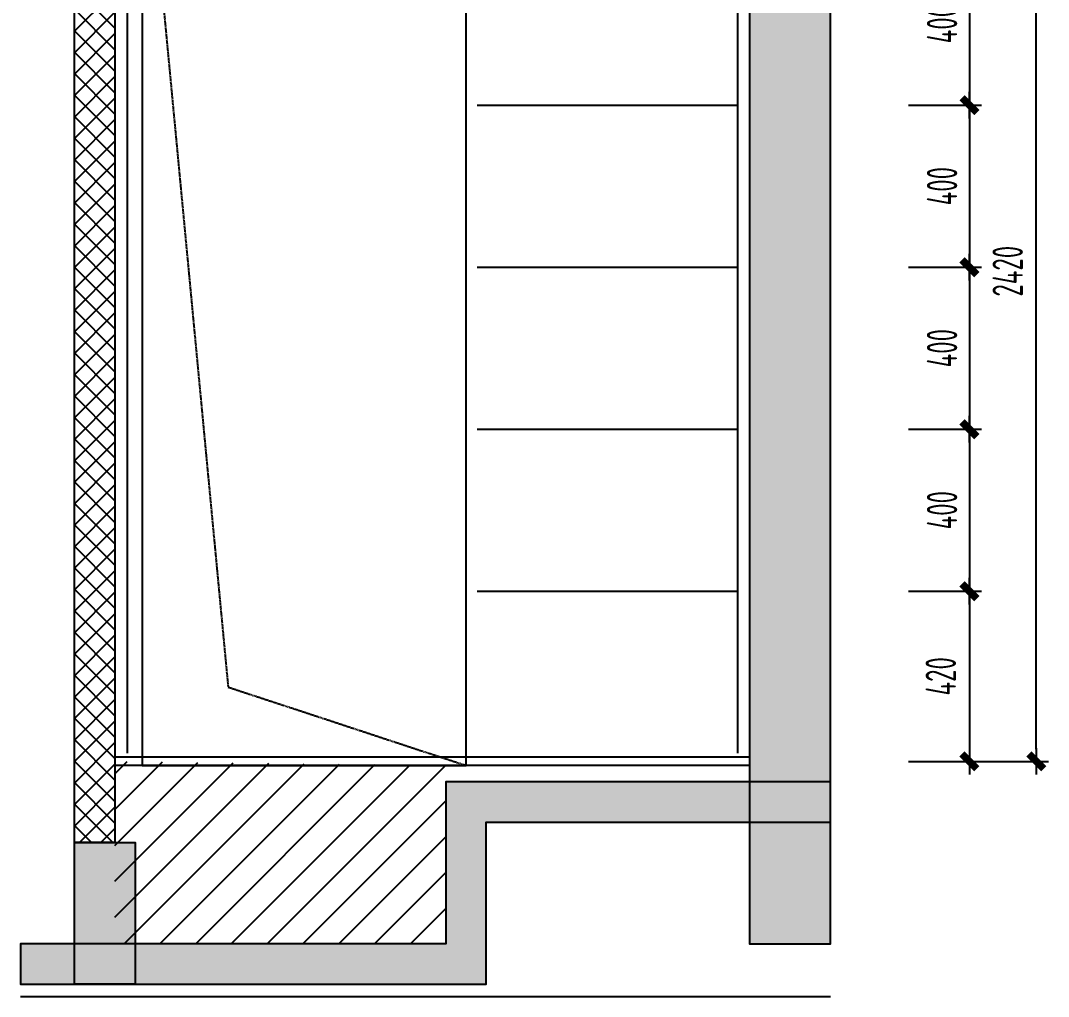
# Model space of a CAD drawing. Header units: inches. Extents: x 96003 to 270950, y -80202 to 65998.
# Drawn here: x 259239 to 261777, y 54180 to 56589 of the extents above; entities that cross this region are included whole.
import ezdxf

# ---------------------------------------------------------------- set-up
doc = ezdxf.new("R2010")
doc.units = ezdxf.units.IN
doc.header["$LTSCALE"] = 10
doc.header["$MEASUREMENT"] = 0
doc.linetypes.add('DASH', pattern=[0.35, 0.25, -0.1])
for name, color, linetype in [('01', 200, 'Continuous'), ('05', 12, 'Continuous'), ('FC-地面造型', 136, 'Continuous'), ('FF-FINISH【完成面】', 20, 'Continuous'), ('SBEI', 1, 'Continuous')]:
    doc.layers.add(name, color=color, linetype=linetype)
doc.styles.add('CCD_DIM', font='archs.shx', dxfattribs={"width": 0.7})
doc.dimstyles.new('1.30', dxfattribs={"dimscale": 30, "dimtxt": 2.5, "dimasz": 1, "dimexe": 1, "dimexo": 1.5, "dimgap": 1, "dimtad": 1, "dimdec": 0, "dimrnd": 5, "dimdsep": 46, "dimtxsty": 'CCD_DIM', "dimblk": 'CCD_Dimension_Tick', "dimcen": 1, "dimclrd": 44, "dimclre": 44, "dimclrt": 2, "dimadec": 0, "dimazin": 2, "dimtfac": 1, "dimtdec": 0, "dimtix": 1, "dimtmove": 2, "dimatfit": 3, "dimldrblk": 'CCD_Dimension_Tick', "dimfxl": 5, "dimfxlon": 1, "dimtolj": 1, "dimarcsym": 0})

# ---------------------------------------------------------------- blocks, each defined once
blk = doc.blocks.new('bb')
h = blk.add_hatch(color=250)
h.dxf.hatch_style = 1
h.paths.add_polyline_path([(260286.6, 37968.7), (260286.6, 37868.7), (261236.8, 37868.7), (261236.8, 38268.7), (262286.8, 38268.7), (262286.8, 38368.7), (261136.8, 38368.7), (261136.8, 37968.7)])
h = blk.add_hatch(color=250)
h.dxf.hatch_style = 1
h.paths.add_polyline_path([(262153.5, 38018.7), (262003.5, 38018.7), (262003.5, 38368.7), (262153.5, 38368.7)])
h = blk.add_hatch(color=250)
h.dxf.hatch_style = 1
h.paths.add_polyline_path([(260286.6, 34988.4), (260486.6, 34988.4), (260486.6, 38268.7), (260286.6, 38268.7)])
h = blk.add_hatch()
h.set_pattern_fill('ANSI31,_O', color=250, scale=500)
h.set_pattern_definition([(45, (107296.99, 37593.34), (-44.194174, 44.194174), [])])
h.paths.add_polyline_path([(261236.8, 37828.4), (261236.8, 38267.7), (262053.6, 38268.7), (262053.6, 37999.9), (262053.6, 37935.5), (262053.6, 37818.4)])
h = blk.add_hatch()
h.set_pattern_fill('ANSI37', color=250, scale=300, angle=-90)
h.set_pattern_definition([(225, (163804.257, 204597.428), (-26.516504, 26.516504), []), (135, (163804.257, 204597.428), (26.516504, 26.516504), [])])
h.paths.add_polyline_path([(262153.6, 35368.4), (262053.6, 35368.4), (262053.6, 38018.7), (262153.5, 38018.9)])
h = blk.add_hatch(color=250)
h.dxf.hatch_style = 1
h.paths.add_polyline_path([(260286.6, 34968.4), (260286.6, 34868.4), (261236.8, 34868.4), (261236.8, 35268.4), (262153.6, 35268.4), (262153.6, 35368.4), (261136.8, 35368.4), (261136.8, 34968.4)])
at = {"layer": 'FC-地面造型', "linetype": 'ByBlock'}
h = blk.add_hatch(dxfattribs=at)
h.set_pattern_fill('HONEY', color=250, scale=300)
h.set_pattern_definition([(180, (389180.255, 162831.156), (-56.25, 32.4759526), [37.5, -75]), (60, (389180.255, 162831.156), (56.25, 32.4759526), [37.5, -75]), (120, (389180.255, 162831.156), (-1e-14, 64.951905), [-75, 37.5])])
h.paths.add_polyline_path([(260749.9, 34968.4), (260736.6, 35363), (261136.8, 35368.4), (261136.8, 34968.4)])
h.paths.add_polyline_path([(260736.6, 35368.4), (260736.6, 34968.4), (260486.6, 34968.4), (260486.6, 35368.4)])
at = {"color": 5}
for p, q in [((262286.6, 38398.7), (260286.6, 38398.7)), ((262053.6, 35398.4, 0), (260486.6, 35398.4))]:
    blk.add_line(p, q, dxfattribs=at)
at = {"color": 5, "elevation": 0}
blk.add_lwpolyline([(262153.6, 35368.4), (262053.6, 35368.4), (262053.6, 38018.7), (262153.5, 38018.9)], close=True, dxfattribs=at)
at = {"layer": '01'}
for points in [[(260286.6, 37968.7), (260286.6, 37868.7), (261236.8, 37868.7), (261236.8, 38268.7), (262286.8, 38268.7), (262286.8, 38368.7), (261136.8, 38368.7), (261136.8, 37968.7)], [(260286.6, 34988.4), (260486.6, 34988.4), (260486.6, 38268.7), (260286.6, 38268.7)], [(260286.6, 34968.4), (260286.6, 34868.4), (261236.8, 34868.4), (261236.8, 35268.4), (262153.6, 35268.4), (262153.6, 35368.4), (261136.8, 35368.4), (261136.8, 34968.4)]]:
    blk.add_lwpolyline(points, close=True, dxfattribs=at)
at = {"layer": '01', "elevation": 0}
blk.add_lwpolyline([(262153.5, 38018.7), (262003.5, 38018.7), (262003.5, 38368.7), (262153.5, 38368.7)], close=True, dxfattribs=at)
at = {"layer": 'FC-地面造型', "color": 20, "linetype": 'ByBlock'}
for p, q in [((260516.6, 35398.4, 0), (260516.6, 37798.4, 0)), ((262023.6, 35398.4, 0), (262023.6, 37798.4, 0))]:
    blk.add_line(p, q, dxfattribs=at)
at = {"layer": 'FC-地面造型', "color": 136, "linetype": 'ByBlock'}
for p, q in [((261159.6, 37398.4, 0), (260516.6, 37398.4, 0)), ((261159.6, 36998.4, 0), (260516.6, 36998.4, 0)), ((261159.6, 36598.4, 0), (260516.6, 36598.4, 0)), ((261159.6, 36198.4, 0), (260516.6, 36198.4, 0)), ((261159.6, 35798.4, 0), (260516.6, 35798.4, 0)), ((260836.6, 35368.4), (260489.6, 35368.4)), ((261136.8, 35368.4), (260836.6, 35368.4))]:
    blk.add_line(p, q, dxfattribs=at)
at = {"layer": 'SBEI', "color": 136}
blk.add_line((260486.6, 37828.4, 0), (262053.6, 37828.4, 0), dxfattribs=at)
at = {"layer": 'SBEI', "color": 3}
blk.add_line((260486.6, 37808.4, 0), (262053.6, 37808.4, 0), dxfattribs=at)
blk = doc.blocks.new('CCD_Dimension_Tick')
at = {"color": 0, "linetype": 'ByBlock'}
for p, q in [((-1.091, 0), (0, 0)), ((0, 0), (1.091, 0))]:
    blk.add_line(p, q, dxfattribs=at)
at = {"color": 0, "linetype": 'Continuous', "const_width": 0.608}
blk.add_lwpolyline([(-0.61, -0.61), (0.61, 0.61)], dxfattribs=at)
blk = doc.blocks.new('*D632')
at = {"layer": 'Defpoints', "color": 0, "linetype": 'ByBlock', "transparency": 16777216}
for p in [(260637.5, 56780.5), (260637.5, 56380.5), (261581.8, 56380.5)]:
    blk.add_point(p, dxfattribs=at)
at = {"layer": 'FF-FINISH【完成面】', "color": 44, "linetype": 'ByBlock', "lineweight": -2, "transparency": 16777216}
for p, q in [((261431.8, 56780.5), (261611.8, 56780.5)), ((261581.8, 56750.5), (261581.8, 56410.5)), ((261431.8, 56380.5), (261611.8, 56380.5))]:
    blk.add_line(p, q, dxfattribs=at)
at = {"layer": 'FF-FINISH【完成面】', "color": 44, "linetype": 'ByBlock', "lineweight": -2, "transparency": 16777216, "xscale": 30, "yscale": 30, "zscale": 30}
for p, rotation in [((261581.8, 56780.5), 90), ((261581.8, 56380.5), 270)]:
    blk.add_blockref('CCD_Dimension_Tick', p, dxfattribs=dict(at, rotation=rotation))
at = {"layer": 'FF-FINISH【完成面】', "color": 2, "linetype": 'ByBlock', "transparency": 16777216, "insert": (261514.3, 56580.5), "char_height": 75, "attachment_point": 5, "rotation": 90, "style": 'CCD_DIM'}
blk.add_mtext('\\A1;400', dxfattribs=at)
blk = doc.blocks.new('*D633')
at = {"layer": 'Defpoints', "color": 0, "linetype": 'ByBlock', "transparency": 16777216}
for p in [(260637.5, 56380.5), (260637.5, 55980.5), (261581.8, 55980.5)]:
    blk.add_point(p, dxfattribs=at)
at = {"layer": 'FF-FINISH【完成面】', "color": 44, "linetype": 'ByBlock', "lineweight": -2, "transparency": 16777216}
for p, q in [((261431.8, 56380.5), (261611.8, 56380.5)), ((261581.8, 56350.5), (261581.8, 56010.5)), ((261431.8, 55980.5), (261611.8, 55980.5))]:
    blk.add_line(p, q, dxfattribs=at)
at = {"layer": 'FF-FINISH【完成面】', "color": 44, "linetype": 'ByBlock', "lineweight": -2, "transparency": 16777216, "xscale": 30, "yscale": 30, "zscale": 30}
for p, rotation in [((261581.8, 56380.5), 90), ((261581.8, 55980.5), 270)]:
    blk.add_blockref('CCD_Dimension_Tick', p, dxfattribs=dict(at, rotation=rotation))
at = {"layer": 'FF-FINISH【完成面】', "color": 2, "linetype": 'ByBlock', "transparency": 16777216, "insert": (261514.3, 56180.5), "char_height": 75, "attachment_point": 5, "rotation": 90, "style": 'CCD_DIM'}
blk.add_mtext('\\A1;400', dxfattribs=at)
blk = doc.blocks.new('*D634')
at = {"layer": 'Defpoints', "color": 0, "linetype": 'ByBlock', "transparency": 16777216}
for p in [(260637.5, 55980.5), (260637.5, 55580.5), (261581.8, 55580.5)]:
    blk.add_point(p, dxfattribs=at)
at = {"layer": 'FF-FINISH【完成面】', "color": 44, "linetype": 'ByBlock', "lineweight": -2, "transparency": 16777216}
for p, q in [((261431.8, 55980.5), (261611.8, 55980.5)), ((261581.8, 55950.5), (261581.8, 55610.5)), ((261431.8, 55580.5), (261611.8, 55580.5))]:
    blk.add_line(p, q, dxfattribs=at)
at = {"layer": 'FF-FINISH【完成面】', "color": 44, "linetype": 'ByBlock', "lineweight": -2, "transparency": 16777216, "xscale": 30, "yscale": 30, "zscale": 30}
for p, rotation in [((261581.8, 55980.5), 90), ((261581.8, 55580.5), 270)]:
    blk.add_blockref('CCD_Dimension_Tick', p, dxfattribs=dict(at, rotation=rotation))
at = {"layer": 'FF-FINISH【完成面】', "color": 2, "linetype": 'ByBlock', "transparency": 16777216, "insert": (261514.3, 55780.5), "char_height": 75, "attachment_point": 5, "rotation": 90, "style": 'CCD_DIM'}
blk.add_mtext('\\A1;400', dxfattribs=at)
blk = doc.blocks.new('*D635')
at = {"layer": 'Defpoints', "color": 0, "linetype": 'ByBlock', "transparency": 16777216}
for p in [(260637.5, 55580.5), (260637.5, 55180.5), (261581.8, 55180.5)]:
    blk.add_point(p, dxfattribs=at)
at = {"layer": 'FF-FINISH【完成面】', "color": 44, "linetype": 'ByBlock', "lineweight": -2, "transparency": 16777216}
for p, q in [((261431.8, 55580.5), (261611.8, 55580.5)), ((261581.8, 55550.5), (261581.8, 55210.5)), ((261431.8, 55180.5), (261611.8, 55180.5))]:
    blk.add_line(p, q, dxfattribs=at)
at = {"layer": 'FF-FINISH【完成面】', "color": 44, "linetype": 'ByBlock', "lineweight": -2, "transparency": 16777216, "xscale": 30, "yscale": 30, "zscale": 30}
for p, rotation in [((261581.8, 55580.5), 90), ((261581.8, 55180.5), 270)]:
    blk.add_blockref('CCD_Dimension_Tick', p, dxfattribs=dict(at, rotation=rotation))
at = {"layer": 'FF-FINISH【完成面】', "color": 2, "linetype": 'ByBlock', "transparency": 16777216, "insert": (261514.3, 55380.5), "char_height": 75, "attachment_point": 5, "rotation": 90, "style": 'CCD_DIM'}
blk.add_mtext('\\A1;400', dxfattribs=at)
blk = doc.blocks.new('*D636')
at = {"layer": 'Defpoints', "color": 0, "linetype": 'ByBlock', "transparency": 16777216}
for p in [(260637.5, 55180.5), (260661, 54760.5, 0), (261581.8, 54760.5)]:
    blk.add_point(p, dxfattribs=at)
at = {"layer": 'FF-FINISH【完成面】', "color": 44, "linetype": 'ByBlock', "lineweight": -2, "transparency": 16777216}
for p, q in [((261431.8, 55180.5), (261611.8, 55180.5)), ((261581.8, 55150.5), (261581.8, 54790.5)), ((261431.8, 54760.5), (261611.8, 54760.5))]:
    blk.add_line(p, q, dxfattribs=at)
at = {"layer": 'FF-FINISH【完成面】', "color": 44, "linetype": 'ByBlock', "lineweight": -2, "transparency": 16777216, "xscale": 30, "yscale": 30, "zscale": 30}
for p, rotation in [((261581.8, 55180.5), 90), ((261581.8, 54760.5), 270)]:
    blk.add_blockref('CCD_Dimension_Tick', p, dxfattribs=dict(at, rotation=rotation))
at = {"layer": 'FF-FINISH【完成面】', "color": 2, "linetype": 'ByBlock', "transparency": 16777216, "insert": (261511.2, 54970.5), "char_height": 75, "attachment_point": 5, "rotation": 90, "style": 'CCD_DIM'}
blk.add_mtext('\\A1;420', dxfattribs=at)
blk = doc.blocks.new('*D637')
at = {"layer": 'Defpoints', "color": 0, "linetype": 'ByBlock', "transparency": 16777216}
for p in [(261431.8, 57180.5), (261747, 57180.5), (261431.8, 54760.5)]:
    blk.add_point(p, dxfattribs=at)
at = {"layer": 'FF-FINISH【完成面】', "color": 44, "linetype": 'ByBlock', "lineweight": -2, "transparency": 16777216}
for p, q in [((261597, 57180.5), (261777, 57180.5)), ((261747, 54790.5), (261747, 57150.5)), ((261597, 54760.5), (261777, 54760.5))]:
    blk.add_line(p, q, dxfattribs=at)
at = {"layer": 'FF-FINISH【完成面】', "color": 44, "linetype": 'ByBlock', "lineweight": -2, "transparency": 16777216, "xscale": 30, "yscale": 30, "zscale": 30}
for p, rotation in [((261747, 57180.5), 90), ((261747, 54760.5), 270)]:
    blk.add_blockref('CCD_Dimension_Tick', p, dxfattribs=dict(at, rotation=rotation))
at = {"layer": 'FF-FINISH【完成面】', "color": 2, "linetype": 'ByBlock', "transparency": 16777216, "insert": (261676.4, 55970.5), "char_height": 75, "attachment_point": 5, "rotation": 90, "style": 'CCD_DIM'}
blk.add_mtext('\\A1;2420', dxfattribs=at)

msp = doc.modelspace()

# ---------------------------------------------------------------- linework, layer by layer
at = {"layer": '05', "color": 136, "linetype": 'DASH', "elevation": 0}
msp.add_lwpolyline([(259539, 57180.5), (259751.4, 54944), (260339, 54750.5)], dxfattribs=at)
at = {"layer": 'FC-地面造型', "color": 136, "linetype": 'ByBlock', "elevation": 0}
msp.add_lwpolyline([(259539, 57180.5), (259539, 54750.5), (260339, 54750.5), (260339, 57180.5)], dxfattribs=at)

# ---------------------------------------------------------------- block references
at = {"layer": 'FF-FINISH【完成面】', "linetype": 'ByBlock', "rotation": 180}
msp.add_blockref('bb', (521525.6, 92578.9, 0), dxfattribs=at)

# ---------------------------------------------------------------- dimensions: what is measured, and where the dimension line sits
at = {"layer": 'FF-FINISH【完成面】', "linetype": 'ByBlock'}
for base, p1, p2, picture, middle in [((261747, 57180.5), (261431.8, 54760.5), (261431.8, 57180.5), '*D637', (261676.4, 55970.5)), ((261581.8, 56380.5), (260637.5, 56780.5), (260637.5, 56380.5), '*D632', (261514.3, 56580.5)), ((261581.8, 55980.5), (260637.5, 56380.5), (260637.5, 55980.5), '*D633', (261514.3, 56180.5)), ((261581.8, 55580.5), (260637.5, 55980.5), (260637.5, 55580.5), '*D634', (261514.3, 55780.5)), ((261581.8, 55180.5), (260637.5, 55580.5), (260637.5, 55180.5), '*D635', (261514.3, 55380.5)), ((261581.8, 54760.5), (260637.5, 55180.5), (260661, 54760.5, 0), '*D636', (261511.2, 54970.5))]:
    dim = msp.add_linear_dim(base=base, p1=p1, p2=p2, angle=90, dimstyle='1.30', dxfattribs=at)
    dim.commit()
    dim.dimension.update_dxf_attribs({"geometry": picture, "text_midpoint": middle})

doc.saveas('drawing.dxf')
